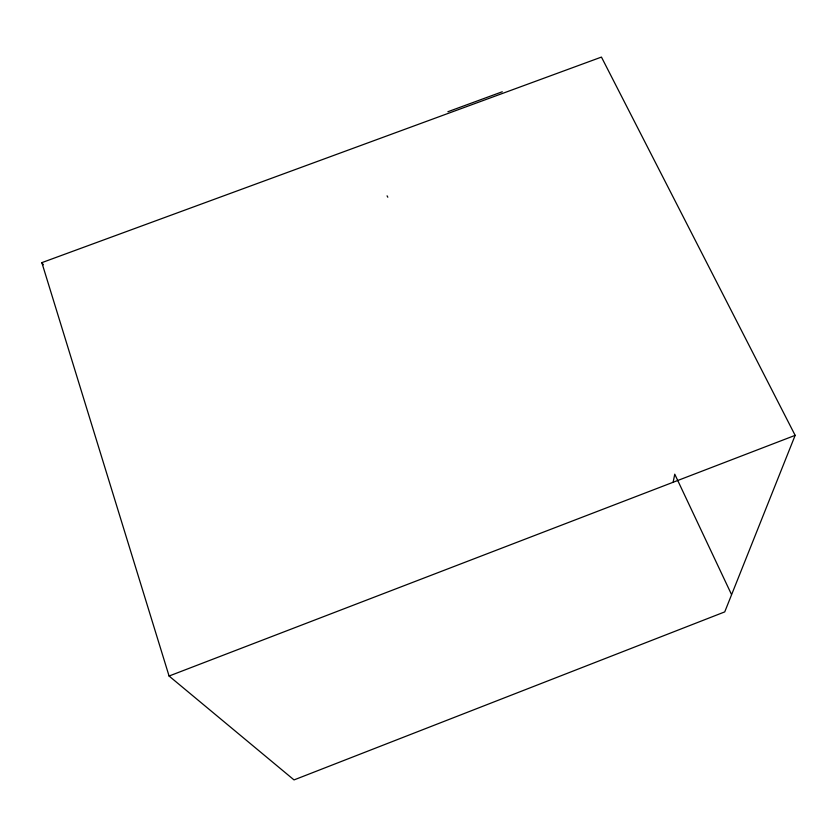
<?xml version="1.0" encoding="UTF-8"?>
<svg xmlns="http://www.w3.org/2000/svg" width="837" height="837" viewBox="0 0 837 837"><rect width="100%" height="100%" fill="white"/><g stroke="black" fill="none" stroke-linecap="round" stroke-linejoin="round"><path stroke-width="1.26" d="M673.136 482.258L674.758 474.181L731.444 594.375M795.15 435.355L724.737 611.899L294.028 779.917L169.074 676.034L41.85 262.64L601.447 57.083L795.15 435.355L169.074 676.034M447.879 111.739L502.273 91.767M41.85 262.64L43.357 264.774M387.071 195.837L387.813 197.229"/></g></svg>
